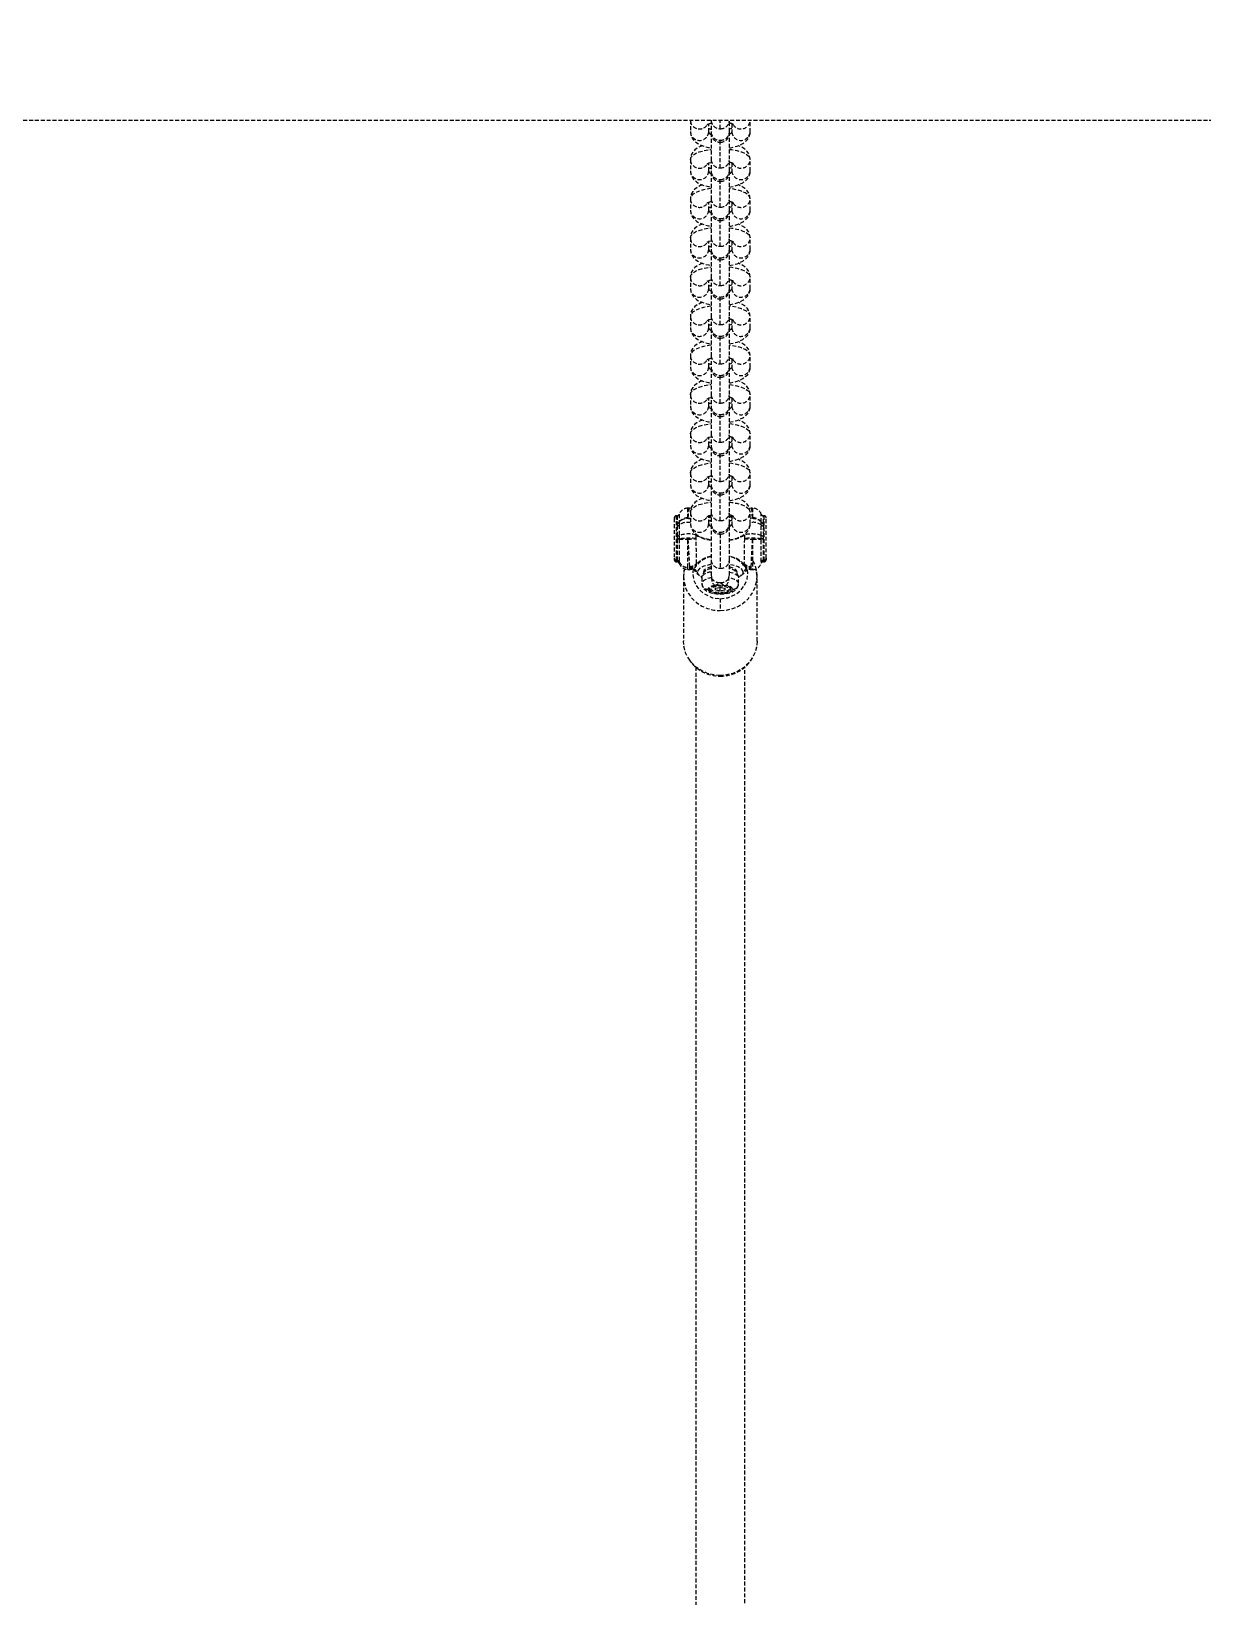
# Model space of a CAD drawing. Header units: millimetres. Extents: x -6713 to 5148, y -2591 to 1587.
# Drawn here: x -576 to -195, y 186 to 696 of the extents above; entities that cross this region are included whole.
import ezdxf

# ---------------------------------------------------------------- set-up
doc = ezdxf.new("R2010")
doc.units = ezdxf.units.MM
doc.linetypes.add('HIDDEN', pattern=[1.905, 1.27, -0.635])
for name, color, linetype in [('DIKOM_ОБЪЕКТ', 7, 'Continuous'), ('DIKOM_РАЗМЕР_ЗОНА', 7, 'Continuous'), ('DIKOM_РАЗМЕР_ОБЪЕКТА', 7, 'Continuous')]:
    doc.layers.add(name, color=color, linetype=linetype)
doc.styles.add('style1', font='arialbd.ttf', dxfattribs={"width": 0.8})
doc.dimstyles.new('1-50', dxfattribs={"dimtxt": 300, "dimasz": 200, "dimexe": 100, "dimexo": 0, "dimgap": 100, "dimtad": 1, "dimtxsty": 'style1', "dimcen": 200, "dimclrd": 7, "dimclre": 7, "dimclrt": 7, "dimadec": 1, "dimazin": 2, "dimtfac": 1, "dimtmove": 0, "dimatfit": 2, "dimfxl": 0, "dimlwd": 25, "dimlwe": 18, "dimarcsym": 0})

# ---------------------------------------------------------------- blocks, each defined once
blk = doc.blocks.new('*D0')
at = {"layer": 'Defpoints', "color": 0, "transparency": 16777216}
for p in [(-5474.61, 1436.5), (3266.41, 1436.5), (3451.12, -1263.5)]:
    blk.add_point(p, dxfattribs=at)
at = {"layer": 'DIKOM_РАЗМЕР_ОБЪЕКТА', "color": 7, "lineweight": 18, "transparency": 16777216}
for p, q in [((3266.41, 1436.5), (-5574.61, 1436.5)), ((3451.12, -1263.5), (-5574.61, -1263.5))]:
    blk.add_line(p, q, dxfattribs=at)
at = {"layer": 'DIKOM_РАЗМЕР_ОБЪЕКТА', "color": 7, "lineweight": 25, "transparency": 16777216}
blk.add_line((-5474.61, -1063.5), (-5474.61, 1236.5), dxfattribs=at)
at = {"layer": 'DIKOM_РАЗМЕР_ОБЪЕКТА', "color": 7, "transparency": 16777216}
for points in [[(-5507.94, 1236.5), (-5441.28, 1236.5), (-5474.61, 1436.5)], [(-5507.94, -1063.5), (-5441.28, -1063.5), (-5474.61, -1263.5)]]:
    blk.add_solid(points, dxfattribs=at)
at = {"layer": 'DIKOM_РАЗМЕР_ОБЪЕКТА', "color": 7, "transparency": 16777216, "insert": (-5753.31, 29.27), "char_height": 300, "attachment_point": 5, "rotation": 90, "style": 'style1'}
blk.add_mtext('{\\fArial|b0|i0|c204|p34;\\H1.16667x;2700}', dxfattribs=at)
blk = doc.blocks.new('*D2')
at = {"layer": 'Defpoints', "color": 0, "transparency": 16777216}
for p in [(-4851.5, 438.4), (5148.5, 234.63), (-4851.5, -2490.97)]:
    blk.add_point(p, dxfattribs=at)
at = {"layer": 'DIKOM_РАЗМЕР_ЗОНА', "color": 7, "lineweight": 18, "transparency": 16777216}
for p, q in [((-4851.5, 438.4), (-4851.5, -2590.97)), ((5148.5, 234.63), (5148.5, -2590.97))]:
    blk.add_line(p, q, dxfattribs=at)
at = {"layer": 'DIKOM_РАЗМЕР_ЗОНА', "color": 7, "lineweight": 25, "transparency": 16777216}
blk.add_line((4948.5, -2490.97), (-4651.5, -2490.97), dxfattribs=at)
at = {"layer": 'DIKOM_РАЗМЕР_ЗОНА', "color": 7, "transparency": 16777216}
for points in [[(-4651.5, -2457.64), (-4651.5, -2524.31), (-4851.5, -2490.97)], [(4948.5, -2457.64), (4948.5, -2524.31), (5148.5, -2490.97)]]:
    blk.add_solid(points, dxfattribs=at)
at = {"layer": 'DIKOM_РАЗМЕР_ЗОНА', "color": 7, "transparency": 16777216, "insert": (187.27, -2212.27), "char_height": 300, "attachment_point": 5, "style": 'style1'}
blk.add_mtext('{\\fArial|b0|i0|c204|p34;\\H1.16667x;10000}', dxfattribs=at)

msp = doc.modelspace()

# ---------------------------------------------------------------- linework, layer by layer
at = {"layer": 'DIKOM_ОБЪЕКТ', "color": 7, "linetype": 'HIDDEN', "lineweight": 15}
for p, q in [((-938.794, 667), (1210.5, 667)), ((-361.245, 667), (-361.25, 666.885)), ((-361.25, 666.885), (-361.25, 663.122)), ((-355.25, 663.122), (-355.25, 665.771)), ((-354.5, 666.962), (-354.5, 663.199)), ((-354.5, 663.199), (-354.5, 662.751)), ((-351.5, 664.161), (-351.5, 667)), ((-348.5, 663.199), (-348.5, 666.962)), ((-348.5, 662.751), (-348.5, 663.199)), ((-347.75, 665.77), (-347.75, 663.122)), ((-341.75, 666.885), (-341.755, 667)), ((-341.75, 663.122), (-341.75, 666.885)), ((-354.5, 662.751), (-354.5, 654.186)), ((-351.5, 659.751), (-351.5, 660.398)), ((-351.5, 651.385), (-351.5, 659.747)), ((-348.5, 654.186), (-348.5, 662.751)), ((-361.25, 654.109), (-361.25, 650.346)), ((-355.25, 650.346), (-355.25, 652.995)), ((-354.5, 654.186), (-354.5, 650.423)), ((-348.5, 650.423), (-348.5, 654.186)), ((-347.75, 652.994), (-347.75, 650.346)), ((-341.75, 650.346), (-341.75, 654.109)), ((-354.5, 650.423), (-354.5, 649.975)), ((-354.5, 649.982), (-354.5, 641.41)), ((-348.5, 649.975), (-348.5, 650.423)), ((-348.5, 641.41), (-348.5, 649.996)), ((-351.5, 646.975), (-351.5, 647.622)), ((-351.5, 638.609), (-351.5, 646.971)), ((-361.25, 641.333), (-361.25, 637.57)), ((-355.25, 637.57), (-355.25, 640.22)), ((-354.5, 641.41), (-354.5, 637.647)), ((-354.5, 637.647), (-354.5, 637.199)), ((-348.5, 637.647), (-348.5, 641.41)), ((-348.5, 637.199), (-348.5, 637.647)), ((-347.75, 640.218), (-347.75, 637.57)), ((-341.75, 637.57), (-341.75, 641.333)), ((-354.5, 637.206), (-354.5, 628.634)), ((-351.5, 634.199), (-351.5, 634.847)), ((-351.5, 625.834), (-351.5, 634.195)), ((-348.5, 628.634), (-348.5, 637.22)), ((-361.25, 628.557), (-361.25, 624.794)), ((-355.25, 624.794), (-355.25, 627.444)), ((-354.5, 628.634), (-354.5, 624.872)), ((-348.5, 624.872), (-348.5, 628.634)), ((-347.75, 627.443), (-347.75, 624.794)), ((-341.75, 624.794), (-341.75, 628.557)), ((-354.5, 624.872), (-354.5, 624.423)), ((-354.5, 624.43), (-354.5, 615.859)), ((-348.5, 624.423), (-348.5, 624.872)), ((-348.5, 615.859), (-348.5, 624.445)), ((-351.5, 621.423), (-351.5, 622.071)), ((-351.5, 613.058), (-351.5, 621.42)), ((-361.25, 615.781), (-361.25, 612.018)), ((-355.25, 612.018), (-355.25, 614.668)), ((-354.5, 615.859), (-354.5, 612.096)), ((-354.5, 612.096), (-354.5, 611.647)), ((-348.5, 612.096), (-348.5, 615.859)), ((-348.5, 611.647), (-348.5, 612.096)), ((-347.75, 614.667), (-347.75, 612.018)), ((-341.75, 612.018), (-341.75, 615.781)), ((-354.5, 611.647), (-354.5, 603.083)), ((-351.5, 608.647), (-351.5, 609.295)), ((-351.5, 600.282), (-351.5, 608.644)), ((-348.5, 603.083), (-348.5, 611.647)), ((-361.25, 603.005), (-361.25, 599.243)), ((-355.25, 599.243), (-355.25, 601.892)), ((-354.5, 603.083), (-354.5, 599.32)), ((-348.5, 599.32), (-348.5, 603.083)), ((-347.75, 601.891), (-347.75, 599.243)), ((-341.75, 599.243), (-341.75, 603.005)), ((-354.5, 599.32), (-354.5, 598.872)), ((-354.5, 598.879), (-354.5, 590.307)), ((-348.5, 598.872), (-348.5, 599.32)), ((-348.5, 590.307), (-348.5, 598.893)), ((-351.5, 595.872), (-351.5, 596.519)), ((-351.5, 587.506), (-351.5, 595.868)), ((-361.25, 590.23), (-361.25, 586.467)), ((-355.25, 586.467), (-355.25, 589.116)), ((-354.5, 590.307), (-354.5, 586.544)), ((-354.5, 586.544), (-354.5, 586.096)), ((-348.5, 586.544), (-348.5, 590.307)), ((-348.5, 586.096), (-348.5, 586.544)), ((-347.75, 589.115), (-347.75, 586.467)), ((-341.75, 586.467), (-341.75, 590.23)), ((-354.5, 586.096), (-354.5, 577.531)), ((-351.5, 583.096), (-351.5, 583.743)), ((-351.5, 574.73), (-351.5, 583.092)), ((-348.5, 577.531), (-348.5, 586.096)), ((-361.25, 577.454), (-361.25, 573.691)), ((-355.25, 573.691), (-355.25, 576.34)), ((-354.5, 577.531), (-354.5, 573.768)), ((-348.5, 573.768), (-348.5, 577.531)), ((-347.75, 576.339), (-347.75, 573.691)), ((-341.75, 573.691), (-341.75, 577.454)), ((-354.5, 573.768), (-354.5, 573.32)), ((-354.5, 573.327), (-354.5, 564.755)), ((-348.5, 573.32), (-348.5, 573.768)), ((-348.5, 564.755), (-348.5, 573.341)), ((-351.5, 570.32), (-351.5, 570.968)), ((-351.5, 561.955), (-351.5, 570.316)), ((-361.25, 564.678), (-361.25, 560.915)), ((-355.25, 560.915), (-355.25, 563.565)), ((-354.5, 564.755), (-354.5, 560.992)), ((-348.5, 560.992), (-348.5, 564.755)), ((-347.75, 563.564), (-347.75, 560.915)), ((-341.75, 560.915), (-341.75, 564.678)), ((-354.5, 560.992), (-354.5, 560.544)), ((-354.5, 560.551), (-354.5, 551.979)), ((-351.5, 557.544), (-351.5, 558.192)), ((-351.5, 549.179), (-351.5, 557.541)), ((-348.5, 560.544), (-348.5, 560.992)), ((-348.5, 551.979), (-348.5, 560.566)), ((-361.25, 551.902), (-361.25, 548.139)), ((-354.5, 551.979), (-354.5, 548.217)), ((-348.5, 548.217), (-348.5, 551.979)), ((-341.75, 548.139), (-341.75, 551.902)), ((-355.25, 548.139), (-355.25, 550.789)), ((-354.5, 548.217), (-354.5, 547.768)), ((-354.5, 547.775), (-354.5, 539.204)), ((-348.5, 547.768), (-348.5, 548.217)), ((-348.5, 539.204), (-348.5, 547.79)), ((-347.75, 550.788), (-347.75, 548.139)), ((-351.5, 544.768), (-351.5, 545.416)), ((-351.5, 536.403), (-351.5, 544.765)), ((-366.5, 537.145), (-366.5, 524.17)), ((-365.577, 537.972), (-365.75, 537.972)), ((-365.75, 523.47), (-365.75, 537.972)), ((-365.577, 537.972), (-365.577, 535.569)), ((-365.577, 535.569), (-365.577, 535.52)), ((-365.577, 535.52), (-365.556, 534.692)), ((-364.87, 535.866), (-364.87, 535.909)), ((-364.87, 535.866), (-364.858, 534.971)), ((-361.559, 540.472), (-362.042, 540.472)), ((-362.042, 537.269), (-362.042, 540.472)), ((-361.011, 540.398), (-361.652, 540.472)), ((-361.25, 539.126), (-361.25, 535.364)), ((-355.25, 535.364), (-355.25, 538.013)), ((-354.5, 537.533), (-355.25, 537.259)), ((-354.849, 536.36), (-354.5, 536.438)), ((-354.834, 538.141), (-354.5, 538.135)), ((-354.5, 539.204), (-354.5, 535.441)), ((-348.5, 535.441), (-348.5, 539.204)), ((-348.5, 537.904), (-348.357, 537.836)), ((-348.5, 537.876), (-348.357, 537.836)), ((-348.5, 536.438), (-348.155, 536.36)), ((-348.357, 537.836), (-347.75, 537.773)), ((-347.75, 538.012), (-347.75, 535.364)), ((-341.348, 540.472), (-341.999, 540.397)), ((-341.75, 535.364), (-341.75, 539.126)), ((-341.75, 537.151), (-340.958, 537.269)), ((-340.958, 540.472), (-341.441, 540.472)), ((-340.958, 540.472), (-340.958, 537.269)), ((-338.142, 534.971), (-338.13, 535.866)), ((-338.13, 535.909), (-338.13, 538.404)), ((-338.13, 535.909), (-338.13, 535.866)), ((-337.444, 534.692), (-337.423, 535.52)), ((-337.25, 537.972), (-337.423, 537.972)), ((-337.423, 535.569), (-337.423, 537.972)), ((-337.423, 535.52), (-337.423, 535.569)), ((-337.25, 537.972), (-337.25, 523.47)), ((-336.5, 524.17), (-336.5, 537.145)), ((-365.556, 531.484), (-365.577, 530.431)), ((-365.577, 530.431), (-365.577, 530.365)), ((-364.858, 531.536), (-364.87, 530.416)), ((-364.87, 530.357), (-364.87, 530.416)), ((-359.371, 530.555), (-359.367, 531.718)), ((-354.5, 535.441), (-354.5, 534.992)), ((-354.5, 534.992), (-354.5, 523.646)), ((-351.5, 531.992), (-351.5, 532.64)), ((-351.5, 531.998), (-351.5, 520.846)), ((-348.5, 534.992), (-348.5, 535.441)), ((-348.5, 523.646), (-348.5, 534.992)), ((-343.633, 531.718), (-343.629, 530.555)), ((-338.13, 530.416), (-338.142, 531.536)), ((-338.13, 530.416), (-338.13, 530.357)), ((-337.423, 530.431), (-337.444, 531.484)), ((-337.423, 530.365), (-337.423, 530.431)), ((-365.577, 530.365), (-365.577, 523.47)), ((-362.042, 521.136), (-362.042, 530.329)), ((-340.958, 530.329), (-340.958, 520.472)), ((-338.13, 523.003), (-338.13, 530.357)), ((-337.423, 523.47), (-337.423, 530.365)), ((-366.5, 524.17), (-366.5, 523.745)), ((-365.75, 522.972), (-365.75, 523.47)), ((-365.75, 522.972), (-365.577, 522.972)), ((-365.577, 523.47), (-365.577, 522.972)), ((-362.042, 520.472), (-362.042, 521.136)), ((-362.042, 520.472), (-361.559, 520.472)), ((-361.573, 521.417), (-361.561, 521.136)), ((-361.561, 521.136), (-361.573, 520.903)), ((-359.251, 521.697), (-359.25, 521.717)), ((-359.25, 521.717), (-359.243, 521.947)), ((-359.243, 522.158), (-359.243, 522.45)), ((-359.243, 521.947), (-359.243, 522.158)), ((-354.5, 523.646), (-354.5, 518.7)), ((-348.5, 518.7), (-348.5, 523.646)), ((-343.757, 522.45), (-343.757, 522.158)), ((-343.757, 522.158), (-343.757, 521.947)), ((-343.757, 521.947), (-343.75, 521.718)), ((-343.75, 521.718), (-343.749, 521.698)), ((-341.441, 520.472), (-340.958, 520.472)), ((-341.439, 521.136), (-341.427, 521.417)), ((-341.427, 520.903), (-341.439, 521.136)), ((-339.731, 519.872), (-339.849, 520.694)), ((-338.13, 523.003), (-338.13, 522.476)), ((-337.423, 523.47), (-337.423, 522.972)), ((-337.423, 522.972), (-337.25, 522.972)), ((-337.25, 523.47), (-337.25, 522.972)), ((-336.5, 524.17), (-336.5, 523.745)), ((-363.405, 519.164), (-363.5, 518.251)), ((-363.5, 518.251), (-363.5, 497.108)), ((-357.5, 517.771), (-357.447, 518.056)), ((-357.5, 517.771), (-357.5, 515.904)), ((-354.5, 518.7), (-354.328, 517.8)), ((-348.672, 517.8), (-348.5, 518.7)), ((-346.076, 519.311), (-346, 519.638)), ((-345.554, 518.058), (-345.5, 517.771)), ((-345.5, 515.904), (-345.5, 517.771)), ((-339.5, 518.251), (-339.731, 519.872)), ((-339.5, 497.108), (-339.5, 518.251)), ((-353, 514.347), (-351.5, 514.657)), ((-353, 513.726), (-353, 514.347)), ((-351.5, 513.416), (-353, 513.726)), ((-351.5, 514.657), (-350, 514.347)), ((-351.5, 513.416), (-351.5, 514.657)), ((-350, 513.726), (-351.5, 513.416)), ((-350, 514.347), (-350, 513.726)), ((-359.5, 488.69), (-359.5, 126.353)), ((-343.5, 126.353), (-343.5, 488.624))]:
    msp.add_line(p, q, dxfattribs=at)
at = {"layer": 'DIKOM_ОБЪЕКТ', "color": 7, "linetype": 'HIDDEN', "lineweight": 15, "flags": 128}
for points in [[(-361.25, 663.203), (-361.25, 663.136), (-361.25, 663.124), (-361.25, 663.123), (-361.25, 663.122), (-361.25, 663.122), (-361.25, 663.122), (-361.25, 663.112), (-361.108, 662.082), (-360.702, 661.121), (-360.053, 660.264), (-359.158, 659.513), (-358.062, 658.902), (-356.627, 658.373), (-355.352, 658.062), (-354.5, 657.92)], [(-355.767, 665.545), (-355.771, 665.541), (-355.576, 665.644), (-355.17, 665.803), (-354.593, 665.968), (-354.5, 665.987)], [(-347.75, 664.237), (-348.11, 664.117), (-348.5, 664.024)], [(-348.5, 657.923), (-348.098, 657.98), (-347.066, 658.189), (-346.036, 658.477), (-345.044, 658.854), (-344.101, 659.345), (-343.24, 659.981), (-342.546, 660.741), (-342.056, 661.608), (-341.79, 662.565), (-341.76, 662.847), (-341.752, 662.986), (-341.751, 663.054), (-341.75, 663.088), (-341.75, 663.105), (-341.75, 663.114), (-341.75, 663.118), (-341.75, 663.12), (-341.75, 663.121), (-341.75, 663.122), (-341.75, 663.122), (-341.75, 663.122), (-341.75, 663.122), (-341.75, 663.122), (-341.75, 663.122), (-341.75, 663.122)], [(-347.75, 663.122), (-347.822, 662.86), (-348.035, 662.607), (-348.382, 662.375), (-348.5, 662.315)], [(-357.305, 658.623), (-357.956, 658.376), (-358.899, 657.885), (-359.76, 657.249), (-360.454, 656.489), (-360.944, 655.622), (-361.21, 654.665), (-361.25, 654.109)], [(-341.75, 654.109), (-341.817, 654.826), (-342.142, 655.815), (-342.715, 656.706), (-343.53, 657.491), (-344.585, 658.157), (-345.601, 658.602), (-345.661, 658.62)], [(-361.25, 654.109), (-361.063, 654.79), (-360.508, 655.446), (-359.607, 656.05), (-358.394, 656.579), (-356.917, 657.014), (-355.231, 657.337), (-354.5, 657.433)], [(-355.767, 652.769), (-355.771, 652.765), (-355.576, 652.868), (-355.17, 653.027), (-354.593, 653.192), (-354.5, 653.211)], [(-348.5, 657.433), (-347.769, 657.337), (-346.083, 657.014), (-344.606, 656.579), (-343.393, 656.05), (-342.492, 655.446), (-341.937, 654.79), (-341.75, 654.109)], [(-361.25, 650.427), (-361.25, 650.36), (-361.25, 650.348), (-361.25, 650.347), (-361.25, 650.346), (-361.25, 650.346), (-361.25, 650.346), (-361.25, 650.337), (-361.108, 649.306), (-360.702, 648.345), (-360.053, 647.488), (-359.158, 646.737), (-358.062, 646.126), (-356.627, 645.597), (-355.352, 645.287), (-354.5, 645.145)], [(-355.25, 650.346), (-355.178, 650.084), (-354.965, 649.832), (-354.618, 649.599), (-354.477, 649.528)], [(-347.75, 651.461), (-348.11, 651.341), (-348.5, 651.248)], [(-348.5, 645.147), (-348.098, 645.204), (-347.066, 645.413), (-346.036, 645.702), (-345.044, 646.078), (-344.101, 646.569), (-343.24, 647.205), (-342.546, 647.965), (-342.056, 648.833), (-341.79, 649.789), (-341.76, 650.071), (-341.752, 650.21), (-341.751, 650.278), (-341.75, 650.313), (-341.75, 650.33), (-341.75, 650.338), (-341.75, 650.342), (-341.75, 650.345), (-341.75, 650.346), (-341.75, 650.346), (-341.75, 650.346), (-341.75, 650.346), (-341.75, 650.346), (-341.75, 650.346), (-341.75, 650.346), (-341.75, 650.346)], [(-357.305, 645.847), (-357.956, 645.6), (-358.899, 645.109), (-359.76, 644.474), (-360.454, 643.713), (-360.944, 642.846), (-361.21, 641.889), (-361.25, 641.333)], [(-354.5, 644.657), (-355.231, 644.561), (-356.917, 644.238), (-358.394, 643.804), (-359.607, 643.274), (-360.508, 642.67), (-361.063, 642.015), (-361.25, 641.333)], [(-341.75, 641.333), (-341.937, 642.015), (-342.492, 642.67), (-343.393, 643.274), (-344.606, 643.804), (-346.083, 644.238), (-347.769, 644.561), (-348.5, 644.657)], [(-341.75, 641.333), (-341.817, 642.05), (-342.142, 643.039), (-342.715, 643.93), (-343.53, 644.715), (-344.585, 645.381), (-345.601, 645.826), (-345.661, 645.844)], [(-361.25, 637.651), (-361.25, 637.584), (-361.25, 637.573), (-361.25, 637.571), (-361.25, 637.57), (-361.25, 637.57), (-361.25, 637.57), (-361.25, 637.561), (-361.108, 636.53), (-360.702, 635.57), (-360.053, 634.712), (-359.158, 633.961), (-358.062, 633.351), (-356.627, 632.822), (-355.352, 632.511), (-354.5, 632.369)], [(-355.767, 639.993), (-355.771, 639.989), (-355.576, 640.092), (-355.17, 640.251), (-354.593, 640.417), (-354.5, 640.436)], [(-347.75, 637.57), (-347.822, 637.308), (-348.035, 637.056), (-348.382, 636.823), (-348.524, 636.752)], [(-347.75, 638.685), (-348.11, 638.565), (-348.5, 638.473)], [(-348.5, 632.372), (-348.098, 632.428), (-347.066, 632.638), (-346.036, 632.926), (-345.044, 633.303), (-344.101, 633.794), (-343.24, 634.429), (-342.546, 635.19), (-342.056, 636.057), (-341.79, 637.014), (-341.76, 637.295), (-341.752, 637.434), (-341.751, 637.503), (-341.75, 637.537), (-341.75, 637.554), (-341.75, 637.562), (-341.75, 637.567), (-341.75, 637.569), (-341.75, 637.57), (-341.75, 637.57), (-341.75, 637.57), (-341.75, 637.57), (-341.75, 637.57), (-341.75, 637.57), (-341.75, 637.571), (-341.75, 637.571)], [(-357.305, 633.072), (-357.956, 632.825), (-358.899, 632.333), (-359.76, 631.698), (-360.454, 630.938), (-360.944, 630.07), (-361.21, 629.113), (-361.25, 628.557)], [(-341.75, 628.557), (-341.817, 629.274), (-342.142, 630.263), (-342.715, 631.155), (-343.53, 631.939), (-344.585, 632.606), (-345.601, 633.05), (-345.661, 633.068)], [(-361.25, 628.557), (-361.063, 629.239), (-360.508, 629.894), (-359.607, 630.498), (-358.394, 631.028), (-356.917, 631.462), (-355.231, 631.785), (-354.5, 631.882)], [(-355.767, 627.217), (-355.771, 627.213), (-355.576, 627.316), (-355.17, 627.475), (-354.593, 627.641), (-354.5, 627.66)], [(-348.5, 631.882), (-347.769, 631.785), (-346.083, 631.462), (-344.606, 631.028), (-343.393, 630.498), (-342.492, 629.894), (-341.937, 629.239), (-341.75, 628.557)], [(-361.25, 624.875), (-361.25, 624.809), (-361.25, 624.797), (-361.25, 624.795), (-361.25, 624.794), (-361.25, 624.794), (-361.25, 624.794), (-361.25, 624.785), (-361.108, 623.754), (-360.702, 622.794), (-360.053, 621.936), (-359.158, 621.185), (-358.062, 620.575), (-356.627, 620.046), (-355.352, 619.735), (-354.5, 619.593)], [(-355.25, 624.794), (-355.178, 624.532), (-354.965, 624.28), (-354.618, 624.048), (-354.477, 623.977)], [(-347.75, 625.91), (-348.11, 625.789), (-348.5, 625.697)], [(-348.5, 619.596), (-348.098, 619.652), (-347.066, 619.862), (-346.036, 620.15), (-345.044, 620.527), (-344.101, 621.018), (-343.24, 621.654), (-342.546, 622.414), (-342.056, 623.281), (-341.79, 624.238), (-341.76, 624.52), (-341.752, 624.658), (-341.751, 624.727), (-341.75, 624.761), (-341.75, 624.778), (-341.75, 624.787), (-341.75, 624.791), (-341.75, 624.793), (-341.75, 624.794), (-341.75, 624.794), (-341.75, 624.794), (-341.75, 624.794), (-341.75, 624.794), (-341.75, 624.794), (-341.75, 624.795), (-341.75, 624.795)], [(-357.305, 620.296), (-357.956, 620.049), (-358.899, 619.558), (-359.76, 618.922), (-360.454, 618.162), (-360.944, 617.295), (-361.21, 616.338), (-361.25, 615.781)], [(-361.25, 615.781), (-361.063, 616.463), (-360.508, 617.118), (-359.607, 617.722), (-358.394, 618.252), (-356.917, 618.687), (-355.231, 619.009), (-354.5, 619.106)], [(-348.5, 619.106), (-347.769, 619.009), (-346.083, 618.687), (-344.606, 618.252), (-343.393, 617.722), (-342.492, 617.118), (-341.937, 616.463), (-341.75, 615.781)], [(-341.75, 615.781), (-341.817, 616.499), (-342.142, 617.487), (-342.715, 618.379), (-343.53, 619.163), (-344.585, 619.83), (-345.601, 620.274), (-345.661, 620.292)], [(-361.25, 612.099), (-361.25, 612.033), (-361.25, 612.021), (-361.25, 612.019), (-361.25, 612.019), (-361.25, 612.018), (-361.25, 612.018), (-361.25, 612.009), (-361.108, 610.978), (-360.702, 610.018), (-360.053, 609.161), (-359.158, 608.409), (-358.062, 607.799), (-356.627, 607.27), (-355.352, 606.959), (-354.5, 606.817)], [(-355.767, 614.442), (-355.771, 614.437), (-355.576, 614.54), (-355.17, 614.699), (-354.593, 614.865), (-354.5, 614.884)], [(-355.25, 612.018), (-355.178, 611.756), (-354.965, 611.504), (-354.618, 611.272), (-354.5, 611.212)], [(-347.75, 613.134), (-348.11, 613.013), (-348.5, 612.921)], [(-348.5, 606.82), (-348.098, 606.876), (-347.066, 607.086), (-346.036, 607.374), (-345.044, 607.751), (-344.101, 608.242), (-343.24, 608.878), (-342.546, 609.638), (-342.056, 610.505), (-341.79, 611.462), (-341.76, 611.744), (-341.752, 611.882), (-341.751, 611.951), (-341.75, 611.985), (-341.75, 612.002), (-341.75, 612.011), (-341.75, 612.015), (-341.75, 612.017), (-341.75, 612.018), (-341.75, 612.018), (-341.75, 612.018), (-341.75, 612.018), (-341.75, 612.018), (-341.75, 612.018), (-341.75, 612.019), (-341.75, 612.019)], [(-357.305, 607.52), (-357.956, 607.273), (-358.899, 606.782), (-359.76, 606.146), (-360.454, 605.386), (-360.944, 604.519), (-361.21, 603.562), (-361.25, 603.005)], [(-341.75, 603.005), (-341.817, 603.723), (-342.142, 604.711), (-342.715, 605.603), (-343.53, 606.388), (-344.585, 607.054), (-345.601, 607.498), (-345.661, 607.517)], [(-354.5, 606.33), (-355.231, 606.234), (-356.917, 605.911), (-358.394, 605.476), (-359.607, 604.947), (-360.508, 604.343), (-361.063, 603.687), (-361.25, 603.005)], [(-355.767, 601.666), (-355.771, 601.662), (-355.576, 601.764), (-355.17, 601.923), (-354.593, 602.089), (-354.5, 602.108)], [(-341.75, 603.005), (-341.937, 603.687), (-342.492, 604.343), (-343.393, 604.947), (-344.606, 605.476), (-346.083, 605.911), (-347.769, 606.234), (-348.5, 606.33)], [(-361.25, 599.323), (-361.25, 599.257), (-361.25, 599.245), (-361.25, 599.244), (-361.25, 599.243), (-361.25, 599.243), (-361.25, 599.242), (-361.25, 599.233), (-361.108, 598.202), (-360.702, 597.242), (-360.053, 596.385), (-359.158, 595.633), (-358.062, 595.023), (-356.627, 594.494), (-355.352, 594.183), (-354.5, 594.041)], [(-347.75, 599.243), (-347.822, 598.98), (-348.035, 598.728), (-348.382, 598.496), (-348.524, 598.425)], [(-347.75, 600.358), (-348.11, 600.238), (-348.5, 600.145)], [(-348.5, 594.044), (-348.098, 594.101), (-347.066, 594.31), (-346.036, 594.598), (-345.044, 594.975), (-344.101, 595.466), (-343.24, 596.102), (-342.546, 596.862), (-342.056, 597.729), (-341.79, 598.686), (-341.76, 598.968), (-341.752, 599.106), (-341.751, 599.175), (-341.75, 599.209), (-341.75, 599.226), (-341.75, 599.235), (-341.75, 599.239), (-341.75, 599.241), (-341.75, 599.242), (-341.75, 599.242), (-341.75, 599.243), (-341.75, 599.243), (-341.75, 599.243), (-341.75, 599.243), (-341.75, 599.243), (-341.75, 599.243)], [(-357.305, 594.744), (-357.956, 594.497), (-358.899, 594.006), (-359.76, 593.37), (-360.454, 592.61), (-360.944, 591.743), (-361.21, 590.786), (-361.25, 590.23)], [(-354.5, 593.554), (-355.231, 593.458), (-356.917, 593.135), (-358.394, 592.7), (-359.607, 592.171), (-360.508, 591.567), (-361.063, 590.911), (-361.25, 590.23)], [(-341.75, 590.23), (-341.937, 590.911), (-342.492, 591.567), (-343.393, 592.171), (-344.606, 592.7), (-346.083, 593.135), (-347.769, 593.458), (-348.5, 593.554)], [(-341.75, 590.23), (-341.817, 590.947), (-342.142, 591.935), (-342.715, 592.827), (-343.53, 593.612), (-344.585, 594.278), (-345.601, 594.723), (-345.661, 594.741)], [(-361.25, 586.548), (-361.25, 586.481), (-361.25, 586.469), (-361.25, 586.468), (-361.25, 586.467), (-361.25, 586.467), (-361.25, 586.467), (-361.25, 586.457), (-361.108, 585.427), (-360.702, 584.466), (-360.053, 583.609), (-359.158, 582.858), (-358.062, 582.247), (-356.627, 581.718), (-355.352, 581.408), (-354.5, 581.265)], [(-355.767, 588.89), (-355.771, 588.886), (-355.576, 588.989), (-355.17, 589.148), (-354.593, 589.313), (-354.5, 589.332)], [(-347.75, 587.582), (-348.11, 587.462), (-348.5, 587.369)], [(-357.305, 581.968), (-357.956, 581.721), (-358.899, 581.23), (-359.76, 580.594), (-360.454, 579.834), (-360.944, 578.967), (-361.21, 578.01), (-361.25, 577.454)], [(-348.5, 581.268), (-348.098, 581.325), (-347.066, 581.534), (-346.036, 581.823), (-345.044, 582.199), (-344.101, 582.69), (-343.24, 583.326), (-342.546, 584.086), (-342.056, 584.954), (-341.79, 585.91), (-341.76, 586.192), (-341.752, 586.331), (-341.751, 586.399), (-341.75, 586.434), (-341.75, 586.451), (-341.75, 586.459), (-341.75, 586.463), (-341.75, 586.465), (-341.75, 586.467), (-341.75, 586.467), (-341.75, 586.467), (-341.75, 586.467), (-341.75, 586.467), (-341.75, 586.467), (-341.75, 586.467), (-341.75, 586.467)], [(-347.75, 586.467), (-347.822, 586.205), (-348.035, 585.952), (-348.382, 585.72), (-348.5, 585.66)], [(-341.75, 577.454), (-341.817, 578.171), (-342.142, 579.16), (-342.715, 580.051), (-343.53, 580.836), (-344.585, 581.502), (-345.601, 581.947), (-345.661, 581.965)], [(-361.25, 577.454), (-361.063, 578.135), (-360.508, 578.791), (-359.607, 579.395), (-358.394, 579.925), (-356.917, 580.359), (-355.231, 580.682), (-354.5, 580.778)], [(-355.767, 576.114), (-355.771, 576.11), (-355.576, 576.213), (-355.17, 576.372), (-354.593, 576.538), (-354.5, 576.557)], [(-348.5, 580.778), (-347.769, 580.682), (-346.083, 580.359), (-344.606, 579.925), (-343.393, 579.395), (-342.492, 578.791), (-341.937, 578.135), (-341.75, 577.454)], [(-361.25, 573.772), (-361.25, 573.705), (-361.25, 573.693), (-361.25, 573.692), (-361.25, 573.691), (-361.25, 573.691), (-361.25, 573.691), (-361.25, 573.682), (-361.108, 572.651), (-360.702, 571.69), (-360.053, 570.833), (-359.158, 570.082), (-358.062, 569.471), (-356.627, 568.942), (-355.352, 568.632), (-354.5, 568.49)], [(-355.25, 573.691), (-355.178, 573.429), (-354.965, 573.177), (-354.618, 572.944), (-354.477, 572.874)], [(-347.75, 574.806), (-348.11, 574.686), (-348.5, 574.594)], [(-348.5, 568.492), (-348.098, 568.549), (-347.066, 568.759), (-346.036, 569.047), (-345.044, 569.423), (-344.101, 569.915), (-343.24, 570.55), (-342.546, 571.31), (-342.056, 572.178), (-341.79, 573.135), (-341.76, 573.416), (-341.752, 573.555), (-341.751, 573.624), (-341.75, 573.658), (-341.75, 573.675), (-341.75, 573.683), (-341.75, 573.688), (-341.75, 573.69), (-341.75, 573.691), (-341.75, 573.691), (-341.75, 573.691), (-341.75, 573.691), (-341.75, 573.691), (-341.75, 573.691), (-341.75, 573.692), (-341.75, 573.692)], [(-357.305, 569.193), (-357.956, 568.946), (-358.899, 568.454), (-359.76, 567.819), (-360.454, 567.059), (-360.944, 566.191), (-361.21, 565.234), (-361.25, 564.678)], [(-361.25, 564.678), (-361.063, 565.36), (-360.508, 566.015), (-359.607, 566.619), (-358.394, 567.149), (-356.917, 567.583), (-355.231, 567.906), (-354.5, 568.003)], [(-348.5, 568.003), (-347.769, 567.906), (-346.083, 567.583), (-344.606, 567.149), (-343.393, 566.619), (-342.492, 566.015), (-341.937, 565.36), (-341.75, 564.678)], [(-341.75, 564.678), (-341.817, 565.395), (-342.142, 566.384), (-342.715, 567.276), (-343.53, 568.06), (-344.585, 568.726), (-345.601, 569.171), (-345.661, 569.189)], [(-355.767, 563.338), (-355.771, 563.334), (-355.576, 563.437), (-355.17, 563.596), (-354.593, 563.762), (-354.5, 563.781)], [(-347.75, 562.031), (-348.11, 561.91), (-348.5, 561.818)], [(-361.25, 560.996), (-361.25, 560.93), (-361.25, 560.918), (-361.25, 560.916), (-361.25, 560.915), (-361.25, 560.915), (-361.25, 560.915), (-361.25, 560.906), (-361.108, 559.875), (-360.702, 558.915), (-360.053, 558.057), (-359.158, 557.306), (-358.062, 556.696), (-356.627, 556.167), (-355.352, 555.856), (-354.5, 555.714)], [(-357.305, 556.417), (-357.956, 556.17), (-358.899, 555.679), (-359.76, 555.043), (-360.454, 554.283), (-360.944, 553.415), (-361.21, 552.459), (-361.25, 551.902)], [(-355.25, 560.915), (-355.178, 560.653), (-354.965, 560.401), (-354.618, 560.169), (-354.477, 560.098)], [(-348.5, 555.717), (-348.098, 555.773), (-347.066, 555.983), (-346.036, 556.271), (-345.044, 556.648), (-344.101, 557.139), (-343.24, 557.775), (-342.546, 558.535), (-342.056, 559.402), (-341.79, 560.359), (-341.76, 560.64), (-341.752, 560.779), (-341.751, 560.848), (-341.75, 560.882), (-341.75, 560.899), (-341.75, 560.907), (-341.75, 560.912), (-341.75, 560.914), (-341.75, 560.915), (-341.75, 560.915), (-341.75, 560.915), (-341.75, 560.915), (-341.75, 560.915), (-341.75, 560.915), (-341.75, 560.916), (-341.75, 560.916)], [(-341.75, 551.902), (-341.817, 552.62), (-342.142, 553.608), (-342.715, 554.5), (-343.53, 555.284), (-344.585, 555.951), (-345.601, 556.395), (-345.661, 556.413)], [(-361.25, 551.902), (-361.063, 552.584), (-360.508, 553.239), (-359.607, 553.843), (-358.394, 554.373), (-356.917, 554.807), (-355.231, 555.13), (-354.5, 555.227)], [(-355.767, 550.562), (-355.771, 550.558), (-355.576, 550.661), (-355.17, 550.82), (-354.593, 550.986), (-354.5, 551.005)], [(-348.5, 555.227), (-347.769, 555.13), (-346.083, 554.807), (-344.606, 554.373), (-343.393, 553.843), (-342.492, 553.239), (-341.937, 552.584), (-341.75, 551.902)], [(-361.25, 548.22), (-361.25, 548.154), (-361.25, 548.142), (-361.25, 548.14), (-361.25, 548.14), (-361.25, 548.139), (-361.25, 548.139), (-361.25, 548.13), (-361.108, 547.099), (-360.702, 546.139), (-360.053, 545.282), (-359.158, 544.53), (-358.062, 543.92), (-356.627, 543.391), (-355.352, 543.08), (-354.5, 542.938)], [(-355.25, 548.139), (-355.178, 547.877), (-354.965, 547.625), (-354.618, 547.393), (-354.477, 547.322)], [(-347.75, 549.255), (-348.11, 549.134), (-348.5, 549.042)], [(-348.5, 542.941), (-348.098, 542.997), (-347.066, 543.207), (-346.036, 543.495), (-345.044, 543.872), (-344.101, 544.363), (-343.24, 544.999), (-342.546, 545.759), (-342.056, 546.626), (-341.79, 547.583), (-341.76, 547.865), (-341.752, 548.003), (-341.751, 548.072), (-341.75, 548.106), (-341.75, 548.123), (-341.75, 548.132), (-341.75, 548.136), (-341.75, 548.138), (-341.75, 548.139), (-341.75, 548.139), (-341.75, 548.139), (-341.75, 548.139), (-341.75, 548.139), (-341.75, 548.139), (-341.75, 548.14), (-341.75, 548.14)], [(-357.305, 543.641), (-357.956, 543.394), (-358.899, 542.903), (-359.76, 542.267), (-360.454, 541.507), (-360.944, 540.64), (-361.21, 539.683), (-361.25, 539.126)], [(-361.25, 539.126), (-361.063, 539.808), (-360.508, 540.464), (-359.607, 541.068), (-358.394, 541.597), (-356.917, 542.032), (-355.231, 542.354), (-354.5, 542.451)], [(-348.5, 542.451), (-347.769, 542.354), (-346.083, 542.032), (-344.606, 541.597), (-343.393, 541.068), (-342.492, 540.464), (-341.937, 539.808), (-341.75, 539.126)], [(-341.75, 539.126), (-341.817, 539.844), (-342.142, 540.832), (-342.715, 541.724), (-343.53, 542.508), (-344.585, 543.175), (-345.601, 543.619), (-345.661, 543.638)], [(-362.042, 537.269), (-361.631, 537.226), (-361.25, 537.152)], [(-355.767, 537.787), (-355.771, 537.783), (-355.576, 537.885), (-355.17, 538.044), (-354.593, 538.21), (-354.5, 538.229)], [(-355.25, 537.628), (-354.945, 537.741), (-354.5, 537.876)], [(-354.346, 536.317), (-354.685, 536.355), (-355.25, 536.554)], [(-347.75, 536.554), (-348.315, 536.355), (-348.655, 536.317)], [(-347.75, 537.356), (-347.806, 537.388), (-348.5, 537.589)], [(-347.75, 536.479), (-348.11, 536.358), (-348.435, 536.282)], [(-348.357, 537.836), (-347.876, 537.677), (-347.75, 537.628)], [(-340.958, 537.269), (-341.105, 539.027), (-341.24, 540.122), (-341.347, 540.459)], [(-365.556, 534.692), (-365.54, 533.154), (-365.556, 531.484)], [(-364.858, 534.971), (-364.849, 533.318), (-364.858, 531.536)], [(-361.25, 535.444), (-361.25, 535.378), (-361.25, 535.366), (-361.25, 535.365), (-361.25, 535.364), (-361.25, 535.364), (-361.25, 535.363), (-361.25, 535.354), (-361.108, 534.323), (-360.702, 533.363), (-360.053, 532.506), (-359.158, 531.754), (-358.062, 531.144), (-356.627, 530.615), (-355.352, 530.304), (-354.5, 530.162)], [(-355.25, 535.364), (-355.178, 535.101), (-354.965, 534.849), (-354.618, 534.617), (-354.5, 534.557)], [(-348.5, 530.165), (-348.098, 530.221), (-347.066, 530.431), (-346.036, 530.719), (-345.044, 531.096), (-344.101, 531.587), (-343.24, 532.223), (-342.546, 532.983), (-342.056, 533.85), (-341.79, 534.807), (-341.76, 535.089), (-341.752, 535.227), (-341.751, 535.296), (-341.75, 535.33), (-341.75, 535.347), (-341.75, 535.356), (-341.75, 535.36), (-341.75, 535.362), (-341.75, 535.363), (-341.75, 535.363), (-341.75, 535.363), (-341.75, 535.363), (-341.75, 535.364), (-341.75, 535.364), (-341.75, 535.364), (-341.75, 535.364)], [(-338.142, 531.536), (-338.151, 533.33), (-338.142, 534.971)], [(-337.444, 534.692), (-337.46, 533.165), (-337.444, 531.484)], [(-362.042, 530.329), (-361.895, 527.577), (-361.76, 525.052), (-361.649, 522.948), (-361.573, 521.417)], [(-341.427, 521.417), (-341.351, 522.939), (-341.24, 525.046), (-341.105, 527.574), (-340.958, 530.329)], [(-363.187, 520.734), (-363.267, 520.49), (-363.405, 519.164)], [(-361.573, 520.903), (-361.649, 520.473), (-361.655, 520.492)], [(-360.319, 520.676), (-360.5, 519.327), (-360.223, 517.258), (-359.441, 515.373), (-358.281, 513.802), (-356.9, 512.605), (-354.02, 511.26), (-351.5, 510.924)], [(-360.319, 520.676), (-359.495, 519.586), (-358.252, 518.468)], [(-354.5, 522.084), (-354.785, 522.054), (-356.832, 521.528), (-358.277, 520.789), (-358.958, 519.921), (-359, 519.638)], [(-354.5, 521.29), (-355.389, 521.032), (-356.263, 520.624), (-356.813, 520.148), (-357, 519.638), (-356.939, 519.345)], [(-356.438, 519.823), (-356.453, 519.861), (-356.453, 520.349), (-356.31, 520.594)], [(-351.5, 510.924), (-348.98, 511.26), (-346.1, 512.605), (-344.719, 513.802), (-343.559, 515.373), (-342.777, 517.258), (-342.5, 519.327), (-342.682, 520.685)], [(-344, 519.638), (-344.423, 520.528), (-345.643, 521.317), (-347.524, 521.917), (-348.5, 522.061)], [(-346, 519.638), (-346.187, 520.148), (-346.737, 520.624), (-347.611, 521.032), (-348.5, 521.29)], [(-346.69, 520.594), (-346.685, 520.588), (-346.5, 520.105)], [(-341.345, 520.49), (-341.351, 520.473), (-341.427, 520.903)], [(-363.5, 518.251), (-363.318, 516.306), (-362.776, 514.42), (-361.892, 512.65), (-360.693, 511.05), (-359.213, 509.669), (-357.5, 508.549), (-355.604, 507.724), (-353.584, 507.219), (-351.5, 507.048)], [(-359, 519.638), (-358.577, 518.748), (-357.384, 517.977)], [(-354.328, 517.8), (-355.015, 517.646), (-355.637, 517.461), (-356.184, 517.247), (-356.646, 517.009), (-357.015, 516.751), (-357.283, 516.477), (-357.445, 516.193), (-357.5, 515.904)], [(-357.5, 515.904), (-357.434, 515.333), (-357.118, 514.561), (-356.572, 513.903), (-355.815, 513.369), (-354.916, 512.977), (-354.095, 512.745), (-353.413, 512.615), (-352.679, 512.524), (-351.5, 512.47)], [(-353.386, 515.301), (-354.244, 515.08), (-354.931, 514.774), (-355.36, 514.412), (-355.5, 514.037)], [(-348, 514.037), (-348.19, 514.444), (-348.738, 514.807), (-349.586, 515.087), (-350.641, 515.253), (-351.789, 515.287), (-352.906, 515.185), (-353.87, 514.959), (-354.578, 514.634), (-354.952, 514.243), (-354.952, 513.83), (-354.578, 513.44), (-353.87, 513.114), (-352.906, 512.888), (-351.789, 512.787), (-350.641, 512.821), (-349.586, 512.987), (-348.738, 513.266), (-348.19, 513.629), (-348, 514.037)], [(-351.5, 507.048), (-349.416, 507.219), (-347.396, 507.724), (-345.5, 508.549), (-343.787, 509.669), (-342.307, 511.05), (-341.108, 512.65), (-340.224, 514.42), (-339.682, 516.306), (-339.5, 518.251)], [(-351.5, 512.47), (-350.193, 512.536), (-349.69, 512.599), (-348.899, 512.747), (-348.154, 512.953), (-347.427, 513.244), (-346.739, 513.65), (-346.148, 514.193), (-345.731, 514.847), (-345.519, 515.594), (-345.5, 515.904)], [(-347.5, 514.037), (-347.64, 514.412), (-348.069, 514.774), (-348.756, 515.08), (-349.614, 515.301)], [(-345.5, 515.904), (-345.555, 516.193), (-345.717, 516.477), (-345.985, 516.751), (-346.354, 517.009), (-346.816, 517.247), (-347.363, 517.461), (-347.985, 517.646), (-348.672, 517.8)], [(-348.5, 519.633), (-347.985, 519.514), (-347.363, 519.328), (-346.816, 519.115), (-346.354, 518.876), (-345.985, 518.618), (-345.717, 518.344), (-345.555, 518.06), (-345.554, 518.058)], [(-345.604, 518.036), (-344.723, 518.487), (-344.042, 519.356), (-344, 519.638)], [(-355.5, 514.037), (-355.34, 513.635), (-354.7, 513.177), (-354.13, 512.957), (-353.382, 512.772), (-352.485, 512.647), (-351.5, 512.603), (-350.515, 512.647), (-349.618, 512.772), (-348.87, 512.957), (-348.3, 513.177), (-347.66, 513.635), (-347.5, 514.037)], [(-348.5, 514.037), (-348.681, 513.669), (-349.202, 513.346), (-350, 513.106), (-350.979, 512.978), (-352.021, 512.978), (-353, 513.106), (-353.798, 513.346), (-354.319, 513.669), (-354.5, 514.037), (-354.319, 514.404), (-353.798, 514.728), (-353, 514.968), (-352.021, 515.095), (-350.979, 515.095), (-350, 514.968), (-349.202, 514.728), (-348.681, 514.404), (-348.5, 514.037)], [(-351.5, 485.905), (-353.584, 486.075), (-355.604, 486.58), (-357.5, 487.406), (-359.213, 488.526), (-360.693, 489.907), (-361.892, 491.506), (-362.776, 493.276), (-363.318, 495.162), (-363.5, 497.108)], [(-339.5, 497.108), (-339.682, 495.162), (-340.224, 493.276), (-341.108, 491.506), (-342.307, 489.907), (-343.787, 488.526), (-345.5, 487.406), (-347.396, 486.58), (-349.416, 486.075), (-351.5, 485.905)]]:
    msp.add_lwpolyline(points, dxfattribs=at)
at = {"layer": 'DIKOM_ОБЪЕКТ', "color": 7, "linetype": 'HIDDEN', "lineweight": 15}
for centre, radius, start, end in [((-358.233, 667.145), 3.069, 190.60376, 327.05576), ((-358.253, 663.353), 3.012, 185.55334, 355.58978), ((-353.671, 668.261), 4.323, 248.58079, 258.94708), ((-354.109, 663.474), 1.223, 201.11347, 251.37237), ((-351.6, 667.079), 2.919, 186.66978, 271.96829), ((-351.352, 667.03), 2.873, 267.0481, 353.03914), ((-349.197, 661.979), 4.07, 60.92494, 80.13581), ((-344.753, 663.353), 3.012, 185.55334, 355.58978), ((-344.767, 667.145), 3.069, 212.84089, 349.40105), ((-351.648, 663.268), 2.873, 186.96086, 272.9519), ((-351.499, 662.751), 3.002, 180.95946, 271.62748), ((-351.4, 663.316), 2.919, 268.03171, 353.33022), ((-351.5, 662.751), 3, 270, 0), ((-358.233, 654.369), 3.069, 190.60376, 327.05576), ((-351.6, 654.303), 2.919, 186.66978, 271.96829), ((-351.352, 654.255), 2.873, 267.0481, 353.03914), ((-349.197, 649.203), 4.07, 60.92494, 80.13581), ((-344.767, 654.369), 3.069, 212.84089, 349.40105), ((-358.253, 650.577), 3.012, 185.55334, 355.58978), ((-353.671, 655.485), 4.323, 248.58079, 258.94708), ((-351.648, 650.492), 2.873, 186.96086, 272.9519), ((-351.499, 649.975), 3.002, 180.95946, 271.62748), ((-351.4, 650.54), 2.919, 268.03171, 353.33022), ((-351.5, 649.975), 3, 270, 0), ((-348.902, 650.706), 1.239, 287.37388, 338.48199), ((-344.753, 650.577), 3.012, 185.55334, 355.58978), ((-358.233, 641.593), 3.069, 190.60377, 327.05557), ((-358.253, 637.802), 3.012, 185.55334, 355.58978), ((-353.671, 642.709), 4.323, 248.58079, 258.94708), ((-351.6, 641.527), 2.919, 186.66978, 271.96829), ((-351.352, 641.479), 2.873, 267.0481, 353.03914), ((-349.197, 636.427), 4.07, 60.92494, 80.13581), ((-344.753, 637.802), 3.012, 185.55334, 355.58978), ((-344.767, 641.593), 3.069, 212.84089, 349.40105), ((-354.098, 637.93), 1.238, 201.5084, 252.59679), ((-351.648, 637.716), 2.873, 186.96086, 272.9519), ((-351.499, 637.2), 3.002, 180.95946, 271.62748), ((-351.4, 637.764), 2.919, 268.03171, 353.33022), ((-351.5, 637.199), 3, 270, 0), ((-358.233, 628.818), 3.069, 190.60376, 327.05576), ((-351.6, 628.751), 2.919, 186.66978, 271.96829), ((-351.352, 628.703), 2.873, 267.0481, 353.03914), ((-349.197, 623.651), 4.07, 60.92494, 80.13581), ((-344.767, 628.818), 3.069, 212.84089, 349.40105), ((-358.253, 625.026), 3.012, 185.55334, 355.58978), ((-353.671, 629.933), 4.323, 248.58079, 258.94708), ((-351.648, 624.94), 2.873, 186.96086, 272.9519), ((-351.499, 624.424), 3.002, 180.95946, 271.62748), ((-351.4, 624.989), 2.919, 268.03171, 353.33022), ((-351.5, 624.423), 3, 270, 0), ((-348.902, 625.155), 1.239, 287.37388, 338.48199), ((-344.753, 625.026), 3.012, 185.55334, 355.58978), ((-358.233, 616.042), 3.069, 190.60376, 327.05576), ((-358.253, 612.25), 3.012, 185.55334, 355.58978), ((-353.671, 617.158), 4.323, 248.58079, 258.94708), ((-351.6, 615.976), 2.919, 186.66978, 271.96829), ((-351.352, 615.927), 2.873, 267.0481, 353.03914), ((-349.197, 610.875), 4.07, 60.92494, 80.13581), ((-344.753, 612.25), 3.012, 185.55334, 355.58978), ((-344.767, 616.042), 3.069, 212.84089, 349.40105), ((-351.648, 612.164), 2.873, 186.96086, 272.9519), ((-351.499, 611.648), 3.002, 180.95946, 271.62748), ((-351.4, 612.213), 2.919, 268.03171, 353.33022), ((-351.5, 611.647), 3, 270, 0), ((-348.891, 612.371), 1.223, 288.62763, 338.88653), ((-358.233, 603.266), 3.069, 190.60376, 327.05576), ((-351.6, 603.2), 2.919, 186.66978, 271.96829), ((-351.352, 603.151), 2.873, 267.0481, 353.03914), ((-349.197, 598.1), 4.07, 60.92494, 80.13581), ((-344.767, 603.266), 3.069, 212.84089, 349.40105), ((-358.253, 599.474), 3.012, 185.55334, 355.58978), ((-353.671, 604.382), 4.323, 248.58079, 258.94708), ((-354.098, 599.603), 1.238, 201.5084, 252.59679), ((-351.648, 599.389), 2.873, 186.96086, 272.9519), ((-351.499, 598.872), 3.002, 180.95946, 271.62748), ((-351.4, 599.437), 2.919, 268.03171, 353.33022), ((-351.5, 598.872), 3, 270, 0), ((-344.753, 599.474), 3.012, 185.55334, 355.58978), ((-358.233, 590.49), 3.069, 190.60376, 327.05576), ((-353.671, 591.606), 4.323, 248.58079, 258.94708), ((-351.6, 590.424), 2.919, 186.66978, 271.96829), ((-351.352, 590.376), 2.873, 267.0481, 353.03914), ((-349.197, 585.324), 4.07, 60.92494, 80.13581), ((-344.767, 590.49), 3.069, 212.84089, 349.40105), ((-358.253, 586.698), 3.012, 185.55334, 355.58978), ((-354.109, 586.819), 1.223, 201.11347, 251.37237), ((-351.648, 586.613), 2.873, 186.96086, 272.9519), ((-351.499, 586.096), 3.002, 180.95946, 271.62748), ((-351.4, 586.661), 2.919, 268.03171, 353.33022), ((-351.5, 586.096), 3, 270, 0), ((-344.753, 586.698), 3.012, 185.55334, 355.58978), ((-358.233, 577.714), 3.069, 190.60376, 327.05576), ((-351.6, 577.648), 2.919, 186.66978, 271.96829), ((-351.352, 577.6), 2.873, 267.0481, 353.03914), ((-349.197, 572.548), 4.07, 60.92494, 80.13581), ((-344.767, 577.714), 3.069, 212.84089, 349.40105), ((-358.253, 573.923), 3.012, 185.55334, 355.58978), ((-353.671, 578.83), 4.323, 248.58079, 258.94708), ((-351.648, 573.837), 2.873, 186.96086, 272.9519), ((-351.499, 573.321), 3.002, 180.95946, 271.62748), ((-351.4, 573.885), 2.919, 268.03171, 353.33022), ((-351.5, 573.32), 3, 270, 0), ((-348.902, 574.051), 1.239, 287.37388, 338.48199), ((-344.753, 573.923), 3.012, 185.55334, 355.58978), ((-358.233, 564.939), 3.069, 190.60376, 327.05576), ((-353.671, 566.054), 4.323, 248.58079, 258.94708), ((-351.6, 564.872), 2.919, 186.66978, 271.96829), ((-351.352, 564.824), 2.873, 267.0481, 353.03914), ((-349.197, 559.772), 4.07, 60.92494, 80.13581), ((-344.767, 564.938), 3.069, 212.84089, 349.40105), ((-358.253, 561.147), 3.012, 185.55334, 355.58978), ((-351.648, 561.061), 2.873, 186.96086, 272.9519), ((-351.499, 560.545), 3.002, 180.95946, 271.62748), ((-351.4, 561.109), 2.919, 268.03171, 353.33022), ((-351.5, 560.544), 3, 270, 0), ((-348.902, 561.276), 1.239, 287.37388, 338.48199), ((-344.753, 561.147), 3.012, 185.55334, 355.58978), ((-358.233, 552.163), 3.069, 190.60376, 327.05576), ((-351.6, 552.096), 2.919, 186.66978, 271.96829), ((-351.352, 552.048), 2.873, 267.0481, 353.03914), ((-349.197, 546.996), 4.07, 60.92494, 80.13581), ((-344.767, 552.163), 3.069, 212.84089, 349.40105), ((-358.253, 548.371), 3.012, 185.55334, 355.58978), ((-353.671, 553.279), 4.323, 248.58079, 258.94708), ((-351.648, 548.285), 2.873, 186.96086, 272.9519), ((-351.499, 547.769), 3.002, 180.95946, 271.62748), ((-351.4, 548.334), 2.919, 268.03171, 353.33022), ((-351.5, 547.768), 3, 270, 0), ((-348.902, 548.5), 1.239, 287.37388, 338.48199), ((-344.753, 548.371), 3.012, 185.55334, 355.58978), ((-337.442, 536.105), 24.627, 169.44557, 177.29267), ((-365.75, 537.222), 0.75, 90, 180), ((-365.577, 538.722), 0.75, 269.99988, 340.52866), ((-365.513, 536.37), 0.803, 265.38598, 323.10661), ((-365.523, 536.336), 0.817, 266.24945, 323.08138), ((-362.042, 537.473), 2.999, 89.99626, 160.55958), ((-362.3, 534.067), 3.212, 85.40116, 143.15935), ((-362.131, 533.109), 3.927, 77.0292, 134.21836), ((-362.184, 531.062), 4.773, 78.71498, 124.06411), ((-358.233, 539.387), 3.069, 190.60376, 327.05576), ((-353.652, 540.553), 4.378, 248.59558, 259.7772), ((-351.6, 539.321), 2.919, 186.66978, 271.96829), ((-351.352, 539.272), 2.873, 267.0481, 353.03914), ((-349.197, 534.221), 4.07, 60.92494, 80.13581), ((-344.767, 539.387), 3.069, 212.84089, 349.40105), ((-340.869, 533.109), 3.927, 45.78164, 102.9708), ((-340.761, 531.216), 4.625, 55.5123, 102.34472), ((-340.958, 537.472), 3, 19.47122, 90), ((-340.7, 534.066), 3.213, 36.89339, 94.61403), ((-337.423, 538.722), 0.75, 199.47134, 270.00012), ((-337.487, 536.37), 0.803, 216.8934, 274.61403), ((-337.477, 536.336), 0.817, 216.91862, 273.75055), ((-337.25, 537.222), 0.75, 0, 90), ((-366.65, 462.53), 67.909, 88.49794, 89.09456), ((-365.494, 535.592), 0.902, 266.0593, 314.88935), ((-365.396, 534.353), 2.874, 266.79187, 280.78666), ((-361.588, 507.839), 22.823, 84.42579, 98.26821), ((-361.828, 522.552), 9.491, 74.97258, 108.61856), ((-370.766, 650.333), 120.321, 274.15805, 275.43454), ((-358.253, 535.595), 3.012, 185.55334, 355.58978), ((-681.537, 521.452), 322.295, 0.17745, 1.62025), ((-353.487, 541.254), 11.237, 238.45127, 264.82891), ((-351.648, 535.509), 2.873, 186.96086, 272.9519), ((-351.499, 534.993), 3.002, 180.95946, 271.62748), ((-351.4, 535.558), 2.919, 268.03171, 353.33022), ((-351.5, 534.992), 3, 270, 0), ((-348.891, 535.716), 1.223, 288.62763, 338.88653), ((-349.513, 541.254), 11.237, 275.17109, 301.54873), ((-344.753, 535.595), 3.012, 185.55334, 355.58978), ((-21.445, 521.452), 322.313, 178.37979, 179.82251), ((-341.169, 522.561), 9.484, 71.39089, 105.06292), ((-341.412, 507.839), 22.823, 81.73179, 95.57421), ((-332.234, 650.333), 120.321, 264.56546, 265.84195), ((-337.506, 535.593), 0.902, 225.15542, 273.95571), ((-337.604, 534.351), 2.872, 259.19732, 273.20199), ((-336.35, 462.53), 67.91, 90.90544, 91.50206), ((-365.457, 504.634), 25.731, 88.69273, 90.26741), ((-362.521, 633.163), 102.836, 268.69067, 270.26666), ((-340.479, 633.163), 102.836, 269.73334, 271.30933), ((-337.543, 504.634), 25.731, 89.7326, 91.30727), ((-365.777, 524.199), 0.73, 188.0382, 272.14099), ((-365.75, 523.722), 0.75, 180, 270), ((-365.577, 522.223), 0.75, 19.47695, 90.00055), ((-362.042, 523.473), 3, 199.47818, 270.00305), ((-353.016, 518.25), 10.484, 166.29358, 179.81481), ((-361.654, 523.491), 3.02, 270.03633, 322.75886), ((-361.579, 524.589), 3.172, 270.11414, 317.42262), ((-361.528, 523.931), 3.029, 269.13945, 318.95365), ((-361.535, 524.229), 3.093, 269.52377, 317.83387), ((-353.029, 516.963), 7.797, 100.87789, 143.30161), ((-353.247, 516.845), 8.011, 98.99973, 138.45414), ((-354.207, 517.384), 3.357, 95.00925, 164.9657), ((-351.6, 523.763), 2.919, 186.66978, 271.96829), ((-351.352, 523.715), 2.873, 267.0481, 353.03914), ((-349.753, 516.845), 8.011, 41.54586, 81.00027), ((-349.971, 516.963), 7.797, 36.69839, 79.12211), ((-349.036, 517.176), 3.648, 17.19825, 81.55218), ((-347.687, 523.371), 5.717, 300.93948, 331.10429), ((-341.421, 524.589), 3.172, 222.57481, 269.88461), ((-341.465, 524.228), 3.092, 222.1492, 270.47819), ((-341.472, 523.931), 3.029, 221.04469, 270.85977), ((-341.346, 523.491), 3.019, 217.23756, 269.96621), ((-350.199, 518.209), 10.701, 1.21148, 33.85248), ((-340.958, 523.472), 3, 270, 340.52878), ((-337.423, 522.223), 0.75, 89.99945, 160.52305), ((-337.223, 524.199), 0.73, 267.85901, 351.9618), ((-337.25, 523.722), 0.75, 270, 0), ((-355.573, 515.982), 1.946, 188.0382, 272.14099), ((-354.492, 515.842), 3.791, 90.12359, 141.2149), ((-350.869, 517.617), 3.465, 176.97154, 223.40834), ((-351.737, 519.142), 2.965, 209.05025, 274.58302), ((-354.612, 520.262), 5.127, 283.8362, 307.36572), ((-351.263, 519.142), 2.965, 265.41907, 330.94215), ((-348.892, 519.185), 3.974, 228.98376, 259.52779), ((-352.131, 517.617), 3.465, 316.59165, 3.02845), ((-347.427, 515.982), 1.946, 267.85901, 351.9618), ((-351.638, 497.728), 12.023, 212.90455, 270.65595), ((-351.331, 497.665), 11.961, 269.18925, 330.47333)]:
    msp.add_arc(centre, radius, start, end, dxfattribs=at)
for points, knots in [([(-364.87, 538.424), (-364.87, 538.375), (-364.87, 538.275), (-364.87, 537.336), (-364.87, 536.363), (-364.87, 535.909)], [0, 0, 0, 0, 0.337178, 0.6908176, 1, 1, 1, 1]), ([(-364.87, 530.357), (-364.87, 529.487), (-364.87, 527.706), (-364.87, 525.508), (-364.87, 523.889), (-364.87, 523.294), (-364.87, 523.003)], [0, 0, 0, 0, 0.2744702, 0.5613569, 0.7855295, 1, 1, 1, 1]), ([(-365.577, 523.47), (-365.493, 523.462), (-365.32, 523.446), (-365.107, 523.328), (-364.952, 523.175), (-364.897, 523.06), (-364.87, 523.003)], [0, 0, 0, 0, 0.274077, 0.5614557, 0.7859227, 1, 1, 1, 1]), ([(-364.87, 523.003), (-364.727, 522.716), (-364.432, 522.128), (-363.671, 521.535), (-362.845, 521.193), (-362.305, 521.155), (-362.042, 521.136)], [0, 0, 0, 0, 0.274077, 0.5614557, 0.7859227, 1, 1, 1, 1]), ([(-364.87, 523.003), (-364.87, 522.693), (-364.87, 522.362), (-364.87, 522.492), (-364.87, 522.501)], [0, 0, 0, 0, 0.9380919, 1, 1, 1, 1]), ([(-337.423, 523.47), (-337.507, 523.462), (-337.68, 523.446), (-337.893, 523.328), (-338.048, 523.175), (-338.103, 523.06), (-338.13, 523.003)], [0, 0, 0, 0, 0.274077, 0.5614557, 0.7859227, 1, 1, 1, 1]), ([(-351.5, 510.924), (-351.5, 510.508), (-351.5, 509.643), (-351.5, 508.413), (-351.5, 507.504), (-351.5, 507.196), (-351.5, 507.048)], [0, 0, 0, 0, 0.2702613, 0.5624294, 0.7897364, 1, 1, 1, 1])]:
    msp.add_open_spline(points, degree=3, knots=knots, dxfattribs=at)
for points in [[(-359, 519.638), (-360.138, 520.9)], [(-342.903, 520.926), (-344, 519.638)], [(-351.5, 485.905), (-351.5, 485.736)]]:
    msp.add_open_spline(points, degree=1, dxfattribs=at)

# ---------------------------------------------------------------- dimensions: what is measured, and where the dimension line sits
at = {"layer": 'DIKOM_РАЗМЕР_ЗОНА'}
dim = msp.add_linear_dim(base=(-4851.5, -2490.973), p1=(5148.5, 234.628), p2=(-4851.5, 438.398), text='{\\fArial|b0|i0|c204|p34;\\H1.16667x;<>}', dimstyle='1-50', dxfattribs=at)
dim.commit()
dim.dimension.update_dxf_attribs({"geometry": '*D2', "text_midpoint": (187.271, -2490.973), "dimtype": 160})
at = {"layer": 'DIKOM_РАЗМЕР_ОБЪЕКТА'}
dim = msp.add_linear_dim(base=(-5474.611, 1436.5), p1=(3451.123, -1263.5), p2=(3266.406, 1436.5), angle=90, text='{\\fArial|b0|i0|c204|p34;\\H1.16667x;<>}', dimstyle='1-50', dxfattribs=at)
dim.commit()
dim.dimension.update_dxf_attribs({"geometry": '*D0', "text_midpoint": (-5474.611, 29.273), "dimtype": 160})

doc.saveas('drawing.dxf')
